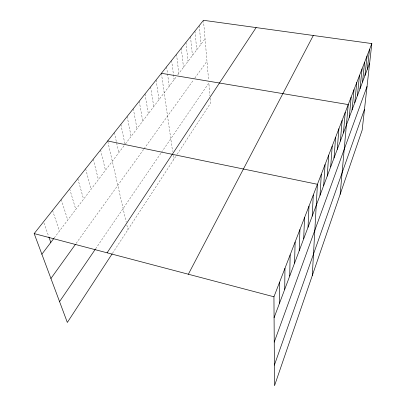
<?xml version="1.0" encoding="UTF-8"?>
<svg xmlns="http://www.w3.org/2000/svg" width="406" height="406" viewBox="0 0 406 406"><rect width="100%" height="100%" fill="white"/><g stroke="black" fill="none" stroke-linecap="round" stroke-linejoin="round"><path stroke-width="0.3" stroke-dasharray="2.03 1.52" d="M112.487 253.308L176.849 154.772M177.194 154.244L210.577 103.134L210.059 97.146M95.618 248.817L161.126 152.905M161.476 152.392L208.851 83.032L209.958 95.938M76.14 243.377L143.622 149.418M143.988 148.906L193.703 79.693M194.768 78.206L206.979 61.204M54.176 237.977L124.647 144.978M125.393 143.993L176.29 76.825M177.752 74.892L205.06 38.859M43.949 222.985L48.725 236.536M52.552 210.44L59.418 231.055M61.255 199.473L67.746 220.067M69.659 188.886L75.795 209.445M77.779 178.655L83.58 199.173M85.63 168.764L91.111 189.237M93.223 159.198L98.404 179.609M100.571 149.941L105.464 170.292M107.823 141.592L126.215 222.204M126.875 225.086L127.92 229.679M114.375 132.549L118.755 152.752M120.871 124.368L124.886 143.881M127.169 116.426L131.092 136.472M133.29 108.717L137 128.677M139.233 101.226L142.739 121.1M145.013 93.948L148.327 113.731M150.626 86.874L153.757 106.56M156.087 79.992L159.045 99.582M161.405 73.298L172.606 151.585M173.123 155.204L173.743 159.522M166.577 66.782L169.206 86.174M171.611 60.433L174.093 79.728M176.519 54.257L178.853 73.445M181.299 48.233L183.497 67.32M185.958 42.361L188.024 61.347M190.5 36.642L192.439 55.515M194.931 31.059L196.748 49.831M199.25 25.614L200.955 44.279M203.467 20.3L208.593 80.053"/><path stroke-width="0.61" d="M279.506 303.252L279.567 282.251M284.718 289.361L284.961 268.29M289.732 275.999L290.148 254.877M294.563 263.134L295.132 241.981M299.212 250.735L299.927 229.573M303.698 238.784L304.546 217.621M308.027 227.253L308.996 206.111M312.204 216.124L313.29 195.007M312.275 275.608L317.431 184.294L107.686 140.978M320.024 195.286L321.313 174.25M323.694 185.517L325.064 164.537M327.241 176.057L328.698 155.138M330.682 166.891L332.215 146.038M334.016 158L335.625 137.223M337.254 149.383L338.924 128.687M340.39 141.019L342.126 120.404M343.44 132.899L345.227 112.371M340.157 194.291L348.241 104.575L161.405 73.298M349.277 117.349L351.165 97.009M352.073 109.899L354.007 89.66M354.788 102.657L356.767 82.514M357.432 95.613L359.452 75.572M360.01 88.757L362.061 68.822M362.512 82.083L364.603 62.25M364.953 75.582L367.075 55.861M367.328 69.248L369.48 49.633M371.825 43.574L362.167 130.103L274.522 385.7L273.943 296.791L371.825 43.574L203.467 20.3L34.175 233.592L67.33 322.445L112.152 253.821M274.39 365.131L364.497 109.224M274.238 342.096L367.034 86.468M274.08 317.7L369.648 63.077M188.359 274.233L313.3 35.484M107.098 252.811L256.135 27.583M59.56 301.612L95.268 249.33M50.928 278.486L75.414 244.392M41.874 254.212L53.8 238.474M34.175 233.592L273.943 296.791M48.933 237.124L50.801 242.428"/></g></svg>
